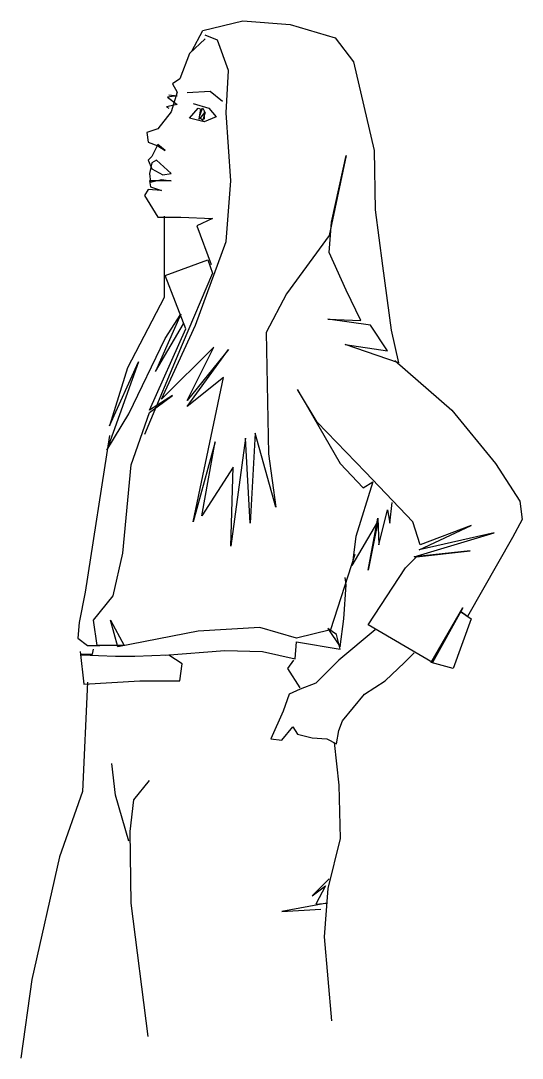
# Model space of a CAD drawing. Header units: millimetres. Extents: x 37 to 11188, y 2113 to 8073.
# Drawn here: x 86 to 634, y 2480 to 3615 of the extents above; entities that cross this region are included whole.
import ezdxf

# ---------------------------------------------------------------- set-up
doc = ezdxf.new("R2010")
doc.units = ezdxf.units.MM

msp = doc.modelspace()

# ---------------------------------------------------------------- linework, layer by layer
for p, q in [((284.6, 3604.4), (328.4, 3615)), ((328.4, 3615), (380.2, 3611)), ((380.2, 3611), (429.3, 3596.4)), ((272.7, 3581.8), (284.6, 3604.4)), ((300.6, 3593.8), (287.3, 3599.1)), ((287.2, 3595.1), (269.9, 3579.2)), ((312.5, 3560.6), (300.6, 3593.8)), ((429.3, 3596.4), (449.2, 3569.9)), ((269.9, 3579.2), (259.3, 3551.3)), ((449.2, 3569.9), (471.8, 3473)), ((309.9, 3514.1), (312.5, 3560.6)), ((259.3, 3551.3), (251.3, 3546)), ((251.3, 3546), (256.6, 3536.7)), ((256.6, 3532.7), (246, 3531.4)), ((246, 3531.4), (256.6, 3523.4)), ((247.3, 3534), (256.6, 3532.7)), ((256.6, 3536.7), (250, 3515.5)), ((267.4, 3536.4), (292.6, 3537.8)), ((292.6, 3537.8), (305.9, 3527.1)), ((256.6, 3523.4), (244.7, 3520.8)), ((244.7, 3520.8), (247.3, 3519.4)), ((270, 3508.6), (279.3, 3519.2)), ((274, 3524.5), (291.3, 3519.2)), ((279.3, 3519.2), (283.3, 3517.9)), ((283.3, 3517.9), (280.7, 3509.9)), ((282, 3516.5), (284.6, 3519.2)), ((284.6, 3519.2), (286, 3516.5)), ((291.3, 3519.2), (299.2, 3509.9)), ((250, 3515.5), (235.4, 3496.9)), ((286, 3504.6), (270, 3508.6)), ((280.7, 3507.2), (282, 3516.5)), ((287.3, 3515.2), (280.7, 3507.2)), ((280.7, 3509.9), (284.6, 3505.9)), ((284.6, 3505.9), (287.3, 3513.9)), ((286, 3516.5), (286, 3507.2)), ((299.2, 3509.9), (286, 3504.6)), ((287.3, 3513.9), (287.3, 3515.2)), ((315.2, 3439.8), (309.9, 3514.1)), ((235.4, 3496.9), (223.4, 3492.9)), ((223.4, 3492.9), (224.8, 3482.3)), ((224.8, 3482.3), (235.4, 3478.3)), ((235.4, 3479.6), (228.8, 3466.4)), ((243.4, 3473), (235.4, 3479.6)), ((235.4, 3478.3), (243.4, 3473)), ((471.8, 3473), (473.1, 3408)), ((228.8, 3466.4), (224.8, 3462.4)), ((224.8, 3462.4), (228.8, 3453.1)), ((234.1, 3462.4), (228.8, 3459.7)), ((250, 3447.8), (234.1, 3462.4)), ((441.3, 3467.7), (422.7, 3380.1)), ((425.4, 3394.7), (441.3, 3467.7)), ((228.8, 3459.7), (226.1, 3447.8)), ((228.8, 3453.1), (240.7, 3446.5)), ((226.1, 3447.8), (227.4, 3438.5)), ((250, 3439.8), (226.1, 3439.8)), ((226.1, 3439.8), (227.4, 3433.2)), ((227.4, 3438.5), (239.4, 3441.2)), ((239.4, 3441.2), (250, 3439.8)), ((240.7, 3446.5), (250, 3447.8)), ((309.9, 3373.5), (315.2, 3439.8)), ((224.8, 3430.5), (220.8, 3423.9)), ((239.4, 3429.2), (224.8, 3430.5)), ((227.4, 3433.2), (239.4, 3429.2)), ((220.8, 3423.9), (235.4, 3400)), ((473.1, 3408), (481.1, 3346.9)), ((235.4, 3400), (260.6, 3400)), ((242.2, 3401.4), (242.2, 3312.4)), ((260.6, 3400), (295.1, 3398.7)), ((295.1, 3398.7), (277.9, 3390.7)), ((422.7, 3361.5), (425.4, 3394.7)), ((277.9, 3390.7), (293.8, 3348.3)), ((276.7, 3281.9), (309.9, 3373.5)), ((422.7, 3380.1), (376.2, 3316.4)), ((441.3, 3320.4), (422.7, 3361.5)), ((243.5, 3336.3), (290, 3353.6)), ((290, 3353.6), (295.3, 3339)), ((266.1, 3277.9), (243.5, 3336.3)), ((295.3, 3339), (262.1, 3260.7)), ((481.1, 3346.9), (490.4, 3276.6)), ((376.2, 3316.4), (353.7, 3274)), ((457.2, 3287.2), (441.3, 3320.4)), ((242.2, 3312.4), (202.3, 3235.5)), ((260.7, 3293.9), (232.9, 3231.5)), ((243.5, 3267.3), (260.7, 3293.9)), ((232.9, 3231.5), (263.4, 3283.3)), ((239.5, 3201), (276.7, 3281.9)), ((467.8, 3281.9), (421.4, 3288.6)), ((421.4, 3288.6), (457.2, 3287.2)), ((486.4, 3254.1), (467.8, 3281.9)), ((226.2, 3189), (266.1, 3277.9)), ((353.7, 3274), (356.3, 3141.3)), ((490.4, 3276.6), (498.4, 3240.8)), ((203.7, 3185.1), (243.5, 3267.3)), ((262.1, 3260.7), (220.9, 3162.5)), ((296.6, 3258), (239.5, 3201)), ((267.4, 3199.7), (296.6, 3258)), ((498.4, 3240.8), (440, 3260.7)), ((440, 3260.7), (486.4, 3254.1)), ((267.4, 3193), (312.5, 3255.4)), ((312.5, 3255.4), (267.4, 3199.7)), ((214.3, 3242.1), (179.8, 3145.3)), ((182.4, 3171.8), (214.3, 3242.1)), ((202.3, 3235.5), (182.4, 3171.8)), ((494.4, 3243.4), (556.8, 3189)), ((307.2, 3224.9), (267.4, 3193)), ((274, 3067), (307.2, 3224.9)), ((409.4, 3175.8), (388.2, 3211.6)), ((388.2, 3211.6), (434.6, 3130.7)), ((226.2, 3186.4), (251.5, 3205)), ((251.5, 3205), (226.2, 3189)), ((556.8, 3189), (604.6, 3130.7)), ((179.8, 3145.3), (203.7, 3185.1)), ((206.3, 3129.3), (226.2, 3186.4)), ((462.5, 3121.4), (409.4, 3175.8)), ((182.4, 3161.2), (155.9, 2990)), ((331.1, 3158.5), (315.2, 3040.4)), ((336.4, 3065.6), (331.1, 3158.5)), ((341.7, 3163.8), (336.4, 3065.6)), ((364.3, 3082.9), (341.7, 3163.8)), ((297.9, 3154.5), (274, 3067)), ((283.3, 3073.6), (297.9, 3154.5)), ((356.3, 3141.3), (364.3, 3082.9)), ((197, 3032.5), (206.3, 3129.3)), ((317.8, 3126.7), (283.3, 3073.6)), ((315.2, 3040.4), (317.8, 3126.7)), ((434.6, 3130.7), (459.9, 3104.1)), ((514.3, 3067), (462.5, 3121.4)), ((604.6, 3130.7), (631.1, 3089.5)), ((470.5, 3110.8), (451.9, 3051)), ((459.9, 3104.1), (470.5, 3110.8)), ((489.1, 3065.6), (491.7, 3088.2)), ((631.1, 3089.5), (633.8, 3069.6)), ((477.1, 3041.8), (486.4, 3080.2)), ((486.4, 3080.2), (489.1, 3065.6)), ((447.9, 3019.2), (475.8, 3067)), ((465.2, 3013.9), (475.8, 3070.9)), ((475.8, 3067), (465.2, 3013.9)), ((475.8, 3070.9), (477.1, 3041.8)), ((522.3, 3041.8), (514.3, 3067)), ((633.8, 3069.6), (623.1, 3049.7)), ((515.6, 3028.5), (603.2, 3055)), ((520.9, 3036.4), (578, 3063)), ((603.2, 3055), (520.9, 3036.4)), ((578, 3063), (522.3, 3041.8)), ((451.9, 3051), (447.9, 3019.2)), ((623.1, 3049.7), (574, 2963.5)), ((186.4, 2986), (197, 3032.5)), ((450.6, 3031.1), (424, 2948.9)), ((576.7, 3035.1), (515.6, 3028.5)), ((518.3, 3028.5), (576.7, 3035.1)), ((506.3, 3016.5), (518.3, 3028.5)), ((465.2, 2954.2), (506.3, 3016.5)), ((438.6, 2960.8), (441.3, 2998)), ((441.3, 2998), (440, 3005.9)), ((155.9, 2990), (149.2, 2956.8)), ((165.2, 2959.5), (186.4, 2986)), ((534.2, 2913), (568.7, 2972.8)), ((568.7, 2972.8), (535.5, 2913)), ((574, 2963.5), (566.1, 2968.8)), ((566.1, 2968.8), (578, 2960.8)), ((149.2, 2956.8), (147.9, 2939.6)), ((169.2, 2931.6), (165.2, 2959.5)), ((191.7, 2930.3), (183.8, 2959.5)), ((183.8, 2959.5), (198.4, 2931.6)), ((347, 2951.5), (279.3, 2947.5)), ((386.9, 2939.6), (347, 2951.5)), ((434.6, 2930.3), (438.6, 2960.8)), ((535.5, 2913), (465.2, 2954.2)), ((578, 2960.8), (558.1, 2906.4)), ((147.9, 2939.6), (158.5, 2931.6)), ((279.3, 2947.5), (191.7, 2930.3)), ((424, 2948.9), (386.9, 2939.6)), ((430.7, 2943.6), (421.4, 2950.2)), ((421.4, 2950.2), (434.6, 2930.3)), ((434.6, 2927.6), (430.7, 2943.6)), ((473.1, 2948.9), (433.3, 2915.7)), ((158.5, 2931.6), (171.8, 2931.6)), ((198.4, 2931.6), (169.2, 2931.6)), ((385.5, 2917), (386.9, 2935.6)), ((386.9, 2935.6), (434.6, 2927.6)), ((150.6, 2925), (154.6, 2889.2)), ((151.9, 2921), (151.9, 2922.3)), ((151.9, 2922.3), (163.8, 2922.3)), ((189.1, 2919.7), (151.9, 2921)), ((163.8, 2922.3), (165.2, 2927.6)), ((210.3, 2919.7), (189.1, 2919.7)), ((247.5, 2921), (210.3, 2919.7)), ((243.5, 2921), (308.5, 2926.3)), ((262.1, 2911.7), (247.5, 2921)), ((308.5, 2926.3), (349.7, 2925)), ((349.7, 2925), (385.5, 2917)), ((505, 2913), (515.6, 2923.7)), ((259.4, 2893.1), (262.1, 2911.7)), ((377.6, 2906.4), (384.2, 2915.7)), ((390.8, 2885.2), (377.6, 2906.4)), ((433.3, 2915.7), (408.1, 2890.5)), ((483.8, 2893.1), (505, 2913)), ((558.1, 2906.4), (534.2, 2913)), ((158.5, 2891.5), (153.2, 2772.1)), ((154.6, 2889.2), (215.6, 2893.1)), ((215.6, 2893.1), (259.4, 2893.1)), ((390.8, 2883.8), (378.9, 2878.5)), ((408.1, 2890.5), (390.8, 2883.8)), ((461.2, 2878.5), (483.8, 2893.1)), ((378.9, 2878.5), (372.3, 2860)), ((437.3, 2849.3), (461.2, 2878.5)), ((372.3, 2860), (359, 2829.4)), ((433.3, 2838.7), (437.3, 2849.3)), ((370.9, 2828.1), (382.9, 2842.7)), ((382.9, 2842.7), (388.2, 2834.8)), ((430.7, 2824.1), (433.3, 2838.7)), ((359, 2829.4), (370.9, 2828.1)), ((388.2, 2834.8), (404.1, 2830.8)), ((404.1, 2830.8), (420, 2829.4)), ((420, 2829.4), (430.7, 2824.1)), ((428, 2825.5), (433.3, 2779)), ((189.1, 2768.1), (185.1, 2802.6)), ((209, 2762.8), (226.2, 2784.1)), ((153.2, 2772.1), (128, 2700.5)), ((433.3, 2779), (434.6, 2720.6)), ((203.7, 2717.7), (189.1, 2768.1)), ((205, 2728.3), (209, 2762.8)), ((206.3, 2650), (205, 2728.3)), ((434.6, 2720.6), (421.4, 2666)), ((128, 2700.5), (97.5, 2566.4)), ((422.7, 2676.6), (404.1, 2658)), ((404.1, 2658), (418.7, 2668.6)), ((418.7, 2668.6), (408.1, 2648.7)), ((421.4, 2666), (417.4, 2612.9)), ((224.9, 2504.1), (206.3, 2650)), ((420, 2650), (370.9, 2640.8)), ((408.1, 2648.7), (420, 2650)), ((370.9, 2640.8), (413.4, 2643.4)), ((417.4, 2612.9), (425.4, 2521.3)), ((97.5, 2566.4), (85.5, 2480.2))]:
    msp.add_line(p, q)

doc.saveas('drawing.dxf')
